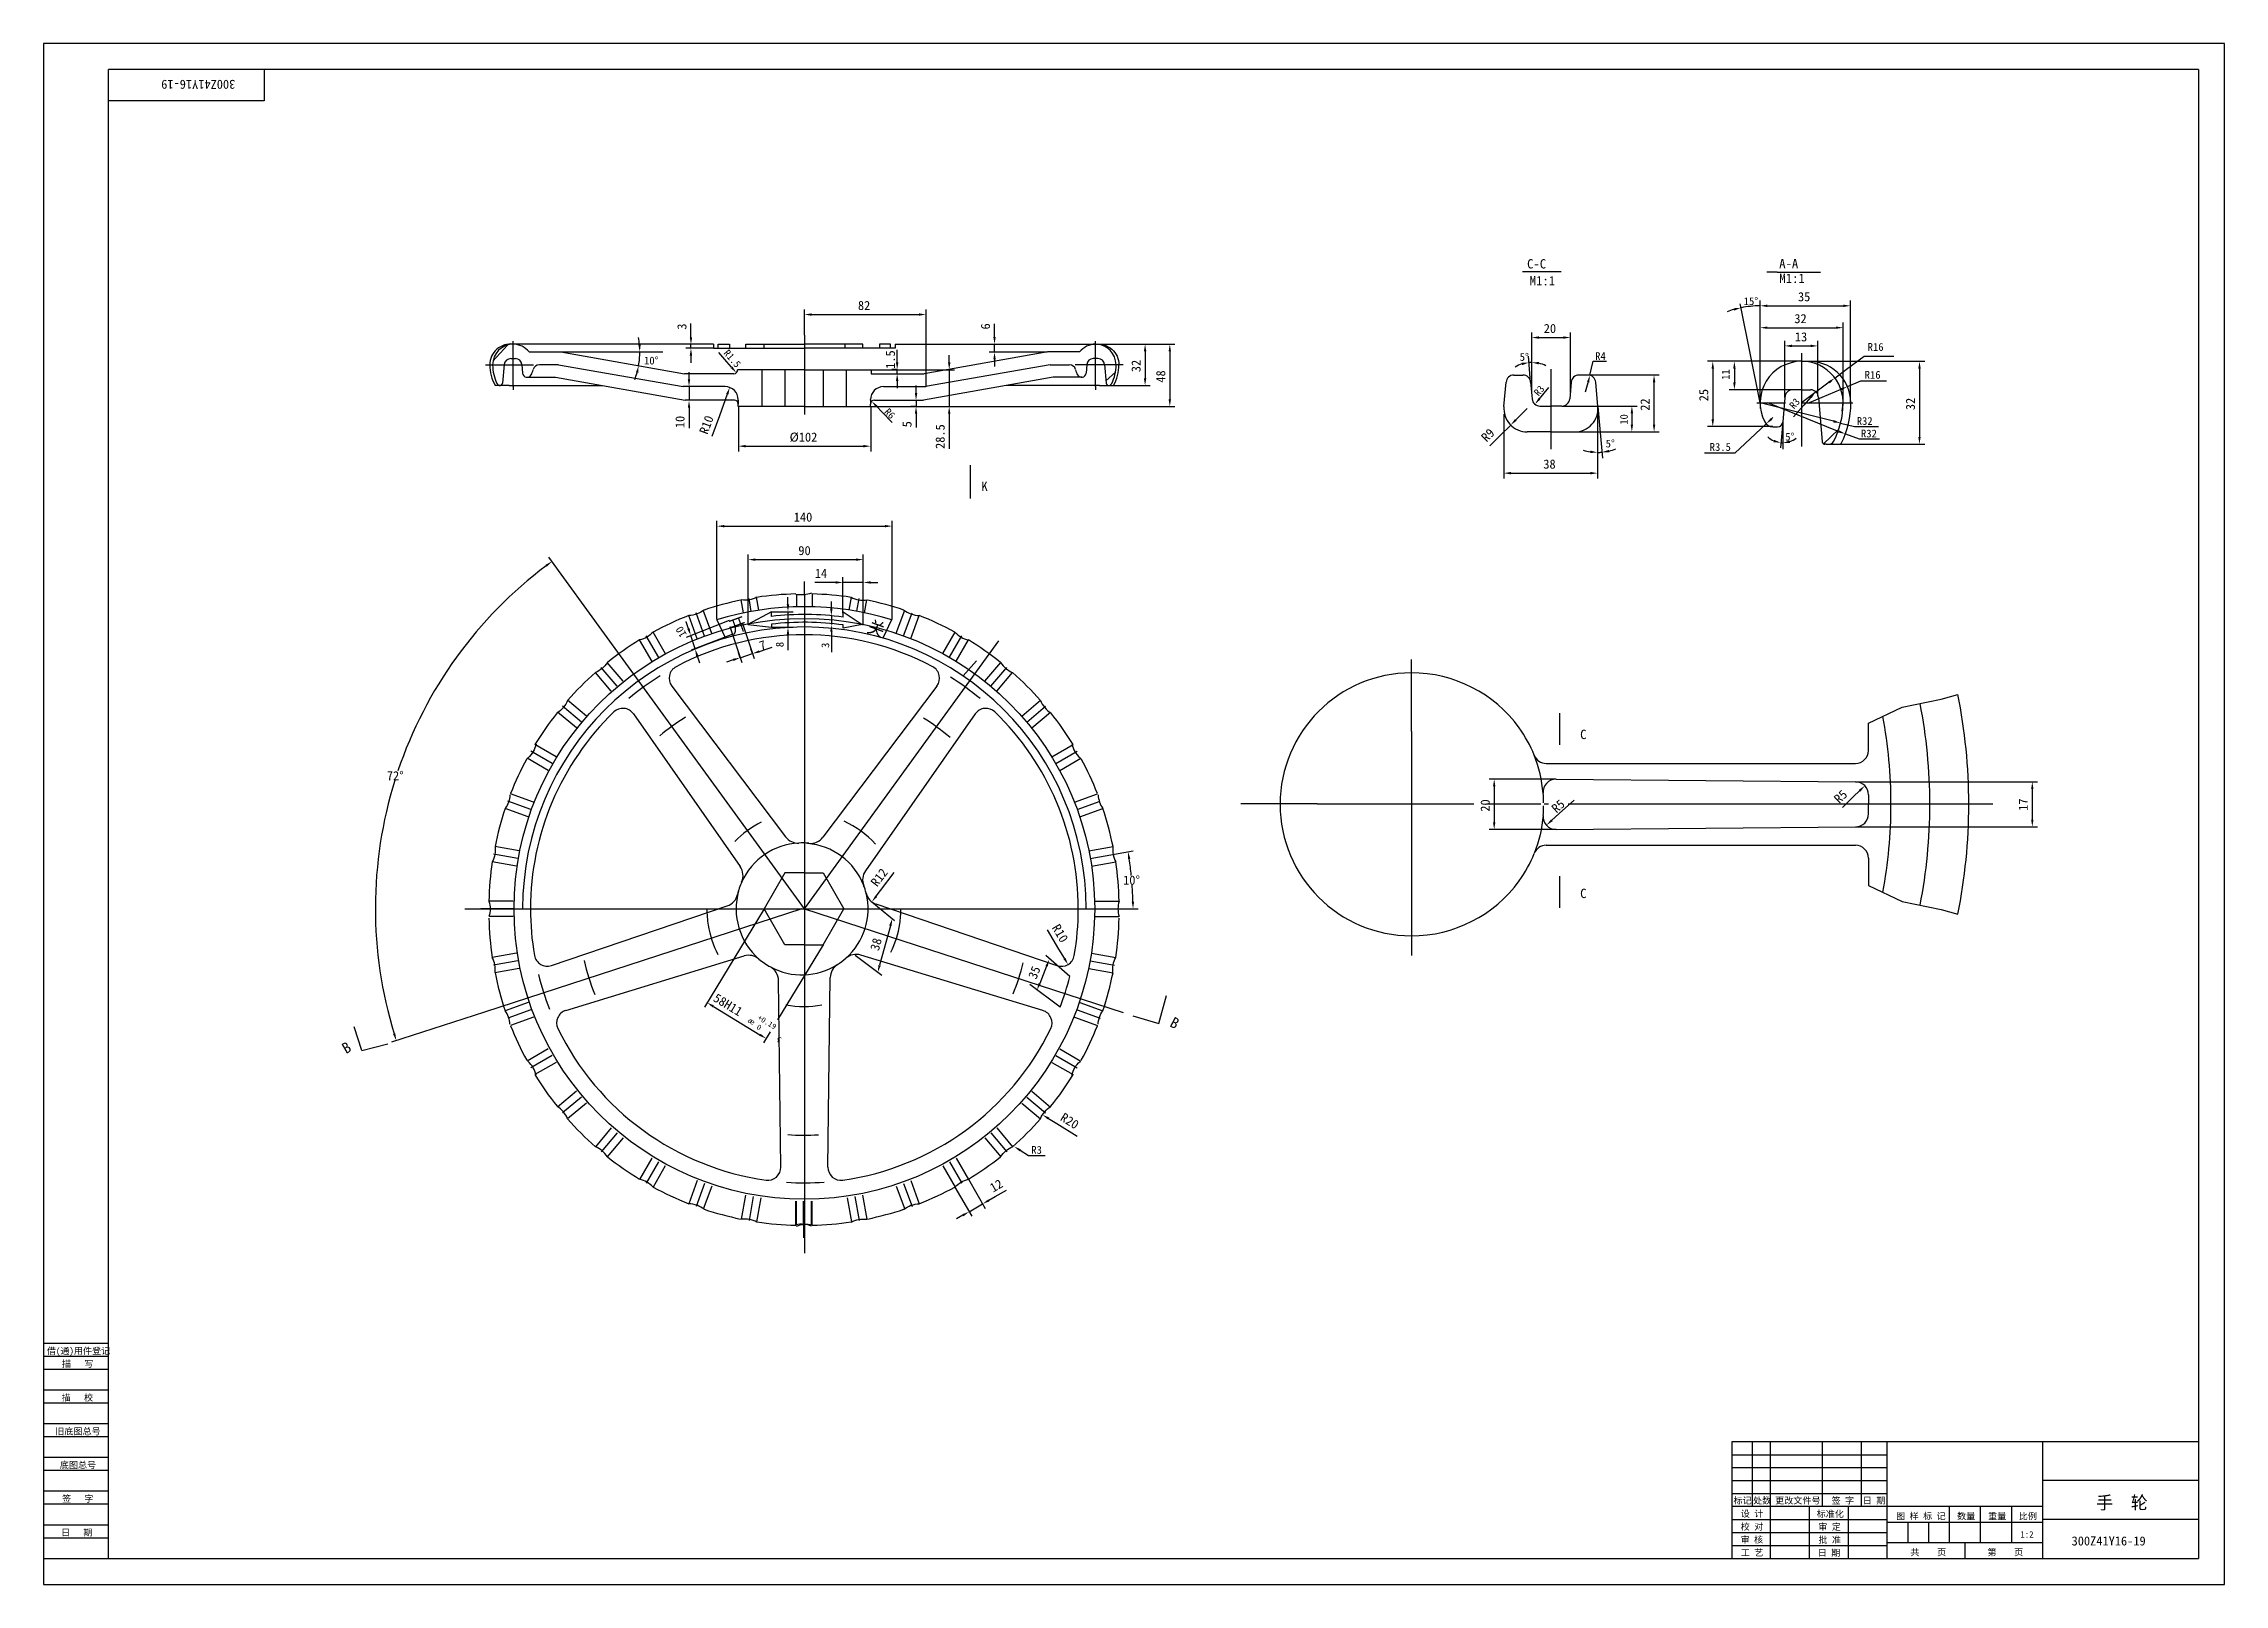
# Model space of a CAD drawing. Header units: metres. Extents: x 0 to 841, y 0 to 594.
import ezdxf

# ---------------------------------------------------------------- set-up
doc = ezdxf.new("R2010")
doc.units = ezdxf.units.M
for name, color, linetype in [('B', 3, 'Continuous'), ('C', 6, 'Continuous'), ('D', 1, 'Continuous'), ('FL', 5, 'Continuous'), ('HA', 5, 'Continuous'), ('T', 7, 'Continuous'), ('TL', 4, 'Continuous')]:
    doc.layers.add(name, color=color, linetype=linetype)

# ---------------------------------------------------------------- blocks, each defined once
blk = doc.blocks.new('TUKUN1')
at = {"layer": 'FL'}
for p, q in [((841, 594), (0, 594)), ((0, 594), (0, 0)), ((841, 0), (841, 594)), ((0, 83), (25, 83)), ((0, 75), (25, 75)), ((0, 70), (25, 70)), ((0, 62), (25, 62)), ((0, 57), (25, 57)), ((659, 30), (659, 55)), ((666, 10), (666, 55)), ((686, 30), (686, 55)), ((701, 30), (701, 55)), ((0, 49), (25, 49)), ((0, 44), (25, 44)), ((651, 50), (711, 50)), ((651, 45), (711, 45)), ((0, 36), (25, 36)), ((651, 40), (711, 40)), ((651, 35), (711, 35)), ((0, 31), (25, 31)), ((696, 10), (696, 30)), ((0, 23), (25, 23)), ((0, 18), (25, 18)), ((651, 25), (711, 25)), ((651, 20), (711, 20)), ((651, 15), (711, 15)), ((0, 0), (841, 0))]:
    blk.add_line(p, q, dxfattribs=at)
at = {"layer": 'TL'}
for p, q in [((831, 584), (25, 584)), ((25, 10), (25, 584)), ((85, 584), (85, 572)), ((831, 584), (831, 10)), ((85, 572), (25, 572)), ((0, 93), (25, 93)), ((0, 88), (25, 88)), ((831, 55), (651, 55)), ((651, 55), (651, 10)), ((711, 10), (711, 55)), ((771, 10), (771, 55)), ((831, 40), (771, 40)), ((771, 30), (651, 30)), ((681, 10), (681, 30)), ((735, 16), (735, 30)), ((747, 16), (747, 30)), ((759, 16), (759, 30)), ((711, 24), (771, 24)), ((719, 16), (719, 24)), ((727, 16), (727, 24)), ((831, 25), (771, 25)), ((0, 10), (831, 10)), ((771, 16), (711, 16)), ((741, 10), (741, 16))]:
    blk.add_line(p, q, dxfattribs=at)
at = {"layer": 'T'}
for s, p in [('借(通)用件登记', (1.26, 88.76)), ('描   写', (7.09, 83.76)), ('描   校', (6.98, 70.76)), ('旧底图总号', (4.52, 57.76)), ('底图总号', (6.25, 44.76)), ('签   字', (7.1, 31.76)), ('标记', (651.71, 31.07)), ('处数', (659.22, 31.07)), ('更改文件号', (667.75, 31.07)), ('签 字', (689.53, 31.07)), ('日 期', (701.57, 31.07)), ('设 计', (654.5, 25.99)), ('标准化', (683.77, 25.93)), ('图 样 标 记', (714.4, 25.04)), ('数量', (737.92, 25.04)), ('重量', (749.88, 25.04)), ('比例', (761.7, 25.04)), ('日   期', (6.72, 18.76)), ('校 对', (654.48, 20.99)), ('审 核', (654.41, 15.99)), ('批 准', (684.46, 15.93)), ('审 定', (684.39, 20.93)), ('工 艺', (654.52, 10.99)), ('日 期', (684.18, 10.93)), ('共    页', (719.91, 11.13)), ('第    页', (749.62, 11.13))]:
    blk.add_text(s, height=2.5, dxfattribs=at).set_placement(p)

msp = doc.modelspace()

# ---------------------------------------------------------------- linework, layer by layer
at = {"layer": 'B'}
for centre, radius, start, end in [((405.59, 470.14), 8, 0, 89.41), ((410.57, 463.68), 1.5, 288.22, 333.47), ((397.6, 470.15), 16, 333.47, 359.9)]:
    msp.add_arc(centre, radius, start, end, dxfattribs=at)
at = {"layer": 'C'}
for p, q in [((293.38, 481.59), (293.38, 451.06)), ((181.09, 461.82), (181.09, 479.3)), ((405.67, 461.82), (405.67, 479.3)), ((677.96, 474.61), (677.96, 442.73)), ((170.43, 470.14), (188.89, 470.14)), ((416.33, 470.14), (397.87, 470.14)), ((581.25, 468.46), (581.25, 465.7)), ((581.25, 465.7), (581.25, 437.7)), ((181.09, 461.82), (181.09, 460.49)), ((405.67, 461.82), (405.67, 460.49)), ((660.75, 455.53), (671.81, 455.53)), ((677.94, 455.53), (694.97, 455.53)), ((694.97, 455.53), (697.66, 455.53)), ((677.96, 442.73), (677.96, 438.74)), ((272.9, 375.09), (272.03, 380.03)), ((293.38, 381.74), (293.38, 386.68)), ((293.38, 381.74), (293.38, 372.5)), ((313.59, 375.14), (314.45, 380.03)), ((254.86, 365.57), (251.59, 374.56)), ((293.38, 372.41), (293.38, 127.67)), ((331.65, 365.66), (334.89, 374.56)), ((293.38, 260.44), (216.35, 366.47)), ((237.22, 357.3), (232.42, 365.63)), ((293.38, 260.44), (368.42, 363.73)), ((349.33, 357.42), (354.06, 365.63)), ((221.17, 346.24), (215.08, 353.5)), ((365.31, 346.24), (371.4, 353.5)), ((527.46, 328.84), (527.46, 356.62)), ((207.37, 332.45), (200.12, 338.54)), ((379.11, 332.45), (386.37, 338.54)), ((527.46, 328.84), (527.46, 271.45)), ((196.14, 316.42), (187.94, 321.16)), ((390.34, 316.42), (398.54, 321.16)), ((187.89, 298.74), (178.99, 301.98)), ((398.59, 298.74), (407.49, 301.98)), ((491.1, 300.87), (461.64, 300.87)), ((491.1, 300.87), (551.59, 300.87)), ((556.43, 300.87), (561.23, 300.87)), ((561.23, 300.87), (577.41, 300.87)), ((578.63, 300.87), (580.34, 300.87)), ((587.88, 300.87), (751.66, 300.87)), ((182.84, 279.89), (173.52, 281.53)), ((403.64, 279.89), (412.97, 281.53)), ((527.46, 271.45), (527.46, 242.44)), ((162.5, 260.44), (405.26, 260.44)), ((171.86, 260.44), (168.66, 260.44)), ((292.44, 260.44), (169.97, 220.65)), ((181.14, 260.44), (171.86, 260.44)), ((293.38, 260.44), (416.32, 220.5)), ((405.34, 260.44), (414.62, 260.44)), ((414.62, 260.44), (417.82, 260.44)), ((182.84, 240.39), (173.52, 238.74)), ((403.64, 240.39), (412.97, 238.74)), ((187.89, 221.53), (178.99, 218.3)), ((398.59, 221.53), (407.49, 218.3)), ((196.14, 203.85), (187.94, 199.11)), ((390.34, 203.85), (398.54, 199.11)), ((207.37, 187.82), (200.12, 181.73)), ((379.11, 187.82), (386.37, 181.73)), ((221.17, 174.03), (215.08, 166.77)), ((365.31, 174.03), (371.4, 166.77)), ((237.15, 162.85), (232.42, 154.65)), ((349.33, 162.85), (354.06, 154.65)), ((254.83, 154.61), (251.59, 145.71)), ((331.65, 154.61), (334.89, 145.71)), ((273.67, 149.56), (272.03, 140.24)), ((293.1, 138.53), (293.1, 147.77)), ((293.38, 138.53), (293.38, 147.77)), ((312.81, 149.56), (314.45, 140.24)), ((293.1, 138.53), (293.1, 133.59)), ((293.38, 138.53), (293.38, 133.59))]:
    msp.add_line(p, q, dxfattribs=at)
for points in [[(569.08, 330.24, 0.24), (527.46, 351.42, 0.24)], [(527.46, 250.03, 0.24), (569.08, 271.21, 0.24)]]:
    msp.add_lwpolyline(points, format="xyb", dxfattribs=at)
msp.add_circle((293.38, 260.44), 111.96, dxfattribs=at)
msp.add_arc((527.55, 300.73), 50.69, 90.09, 269.91, dxfattribs=at)
at = {"layer": 'D'}
for p, q in [((570.31, 506.18), (585.28, 506.18)), ((668.47, 505.87), (664.55, 505.87)), ((668.47, 505.87), (685.23, 505.87)), ((293.38, 481.59), (293.38, 491.55)), ((296.18, 489.55), (337.54, 489.55)), ((340.34, 461.73), (340.34, 491.55)), ((654.42, 493.11), (654.28, 493.72)), ((661.96, 455.53), (654.42, 493.11)), ((661.96, 455.53), (661.96, 494.92)), ((664.76, 492.92), (694.06, 492.92)), ((696.86, 455.56), (696.86, 494.92)), ((249.64, 483.62), (249.64, 486.05)), ((249.64, 480.82), (249.64, 483.62)), ((366.71, 483.7), (366.71, 485.95)), ((366.71, 480.9), (366.71, 483.7)), ((573.86, 458.96), (573.86, 482.69)), ((576.66, 480.69), (586.04, 480.69)), ((588.84, 459.62), (588.84, 482.69)), ((661.98, 483.64), (661.98, 486.49)), ((664.78, 484.49), (691.18, 484.49)), ((671.43, 457.52), (671.43, 479.46)), ((684.26, 458.08), (684.26, 479.46)), ((693.98, 455.56), (693.98, 486.49)), ((199.59, 475.13), (238.79, 475.13)), ((258.4, 476.54), (247.64, 476.54)), ((249.64, 476.54), (249.64, 478.02)), ((249.64, 473.74), (249.64, 470.94)), ((263.47, 471.34), (260.34, 474.95)), ((265.3, 469.23), (263.47, 471.34)), ((329.16, 473.91), (329.16, 475.97)), ((329.16, 471.11), (329.16, 473.91)), ((349.24, 471.07), (349.24, 473.87)), ((386.95, 475.09), (364.71, 475.09)), ((366.71, 475.09), (366.71, 478.1)), ((366.71, 472.29), (366.71, 469.49)), ((405.67, 478.15), (426.78, 478.15)), ((424.78, 475.35), (424.78, 464.98)), ((426.78, 478.15), (436.3, 478.15)), ((434.3, 475.35), (434.3, 456.89)), ((573.47, 463.49), (572.59, 473.46)), ((596.29, 466.15), (597.6, 471.59)), ((597.6, 471.59), (602.7, 471.59)), ((650.04, 471.53), (641.7, 471.53)), ((677.96, 471.53), (650.04, 471.53)), ((674.23, 477.46), (681.46, 477.46)), ((677.96, 471.53), (725.42, 471.53)), ((695.28, 468.44), (702.03, 473.47)), ((702.03, 473.47), (713.5, 473.47)), ((248.9, 464.56), (248.9, 467.36)), ((318.97, 468.27), (351.24, 468.27)), ((329.16, 468.31), (327.16, 468.31)), ((329.16, 466.76), (329.16, 468.31)), ((329.16, 463.96), (329.16, 461.16)), ((349.24, 468.27), (349.24, 454.09)), ((594.2, 466.28), (623.06, 466.28)), ((595.58, 463.23), (594.47, 459.62)), ((595.63, 463.43), (595.58, 463.23)), ((621.06, 447.12), (621.06, 463.48)), ((643.7, 468.73), (643.7, 449.15)), ((652.04, 468.73), (652.04, 463.36)), ((688.54, 463.42), (677.96, 455.53)), ((690.79, 465.09), (695.28, 468.44)), ((695.61, 461.78), (700.76, 463.98)), ((700.76, 463.98), (710.74, 463.98)), ((723.42, 468.73), (723.42, 442.34)), ((248.9, 461.76), (248.9, 456.45)), ((263.64, 458.81), (260.61, 450.56)), ((336.45, 459.34), (336.45, 462.14)), ((336.45, 456.54), (336.45, 454.09)), ((412.56, 462.18), (426.78, 462.18)), ((576.89, 457.12), (578.68, 459.28)), ((578.68, 459.28), (580.49, 461.45)), ((585.54, 454.28), (614.5, 454.28)), ((674.51, 460.56), (650.04, 460.56)), ((690.27, 448.41), (661.96, 455.53)), ((691.77, 444.54), (664.94, 455.53)), ((678.78, 454.57), (674.88, 450.12)), ((681.54, 457.71), (678.78, 454.57)), ((693.03, 460.68), (680.9, 455.49)), ((248.9, 453.65), (248.9, 450.85)), ((248.9, 450.85), (248.9, 445.76)), ((260.61, 450.56), (257.66, 442.5)), ((267.92, 454.09), (267.92, 436.81)), ((318.97, 454.09), (351.24, 454.09)), ((318.97, 454.09), (318.97, 436.81)), ((321.28, 454.11), (323.21, 452.08)), ((323.21, 452.08), (327.18, 447.91)), ((336.45, 454.09), (334.45, 454.09)), ((336.45, 451.29), (336.45, 448.49)), ((336.45, 448.49), (336.45, 446.07)), ((349.24, 451.29), (349.24, 448.49)), ((349.24, 448.49), (349.24, 437.74)), ((351.24, 454.09), (436.3, 454.09)), ((565.76, 446.96), (561.79, 443.01)), ((563.08, 451.12), (563.08, 426.4)), ((567.74, 448.94), (572.13, 453.32)), ((599.28, 451.88), (599.28, 426.4)), ((599.39, 454.1), (600.27, 444.14)), ((612.5, 451.48), (612.5, 447.12)), ((666.81, 446.35), (641.7, 446.35)), ((664.29, 447.41), (660.2, 443.59)), ((666.33, 449.33), (666.85, 449.8)), ((670.68, 448.13), (669.81, 438.17)), ((670.68, 448.13), (670.68, 437.61)), ((692.99, 447.72), (698.42, 446.35)), ((698.42, 446.35), (707.57, 446.35)), ((270.72, 438.81), (316.17, 438.81)), ((561.79, 443.01), (557.71, 438.95)), ((591.41, 444.32), (614.5, 444.32)), ((600.27, 444.14), (601.14, 434.18)), ((614.5, 444.32), (623.06, 444.32)), ((660.2, 443.59), (652.22, 436.13)), ((692.47, 439.54), (725.42, 439.54)), ((694.84, 443.56), (700.11, 441.64)), ((700.11, 441.64), (708.01, 441.64)), ((652.22, 436.13), (640.5, 436.13)), ((565.88, 428.4), (596.48, 428.4)), ((259.67, 372.01), (259.67, 409.97)), ((262.47, 407.97), (324.46, 407.97)), ((327.26, 372.01), (327.26, 409.97)), ((216.35, 366.47), (194.89, 396.01)), ((271.68, 370.36), (271.68, 397.07)), ((316.1, 369.8), (316.1, 397.07)), ((274.48, 395.07), (313.3, 395.07)), ((308.26, 374.47), (308.26, 388.27)), ((316.1, 386.27), (316.1, 388.27)), ((287.06, 377.78), (287.06, 380.58)), ((302.66, 386.27), (297.4, 386.27)), ((305.46, 386.27), (302.66, 386.27)), ((303.79, 376.17), (303.79, 378.97)), ((316.1, 386.27), (308.26, 386.27)), ((318.9, 386.27), (321.7, 386.27)), ((264.44, 371.63), (247.77, 365.05)), ((247.84, 371.12), (247.82, 371.21)), ((248.7, 368.45), (247.84, 371.12)), ((269.41, 370.86), (274.02, 356.94)), ((280.71, 374.98), (289.06, 374.98)), ((287.06, 374.98), (287.06, 368.99)), ((303.79, 373.37), (303.79, 370.09)), ((251.22, 360.64), (249.56, 365.79)), ((265.82, 366.39), (249.7, 360.21)), ((264.64, 369.31), (269.25, 355.38)), ((280.71, 368.99), (289.06, 368.99)), ((287.06, 366.19), (287.06, 363.39)), ((287.06, 363.39), (287.06, 360.19)), ((303.79, 367.29), (303.79, 364.49)), ((303.79, 364.49), (303.79, 359.37)), ((303.79, 364.49), (303.79, 364.4)), ((252.07, 357.97), (252.93, 355.31)), ((265.95, 356.4), (263.29, 355.53)), ((268.61, 357.27), (267.99, 359.17)), ((268.61, 357.27), (273.39, 358.83)), ((273.39, 358.83), (272.77, 360.73)), ((276.05, 359.7), (278.71, 360.56)), ((278.71, 360.56), (281.02, 361.32)), ((583.32, 310.41), (557.41, 310.41)), ((559.41, 307.61), (559.41, 293.84)), ((697.97, 303.69), (693.71, 299.57)), ((700.31, 305.94), (697.97, 303.69)), ((698.77, 309.42), (768.93, 309.42)), ((766.93, 306.62), (766.93, 294.84)), ((581.64, 294.57), (585.81, 298.32)), ((585.81, 298.32), (590.22, 302.28)), ((583.32, 291.04), (557.41, 291.04)), ((698.77, 292.04), (768.93, 292.04)), ((412.97, 281.53), (420.17, 282.8)), ((322.78, 267.55), (327.97, 274.4)), ((319.4, 263.09), (328.17, 255.97)), ((321.09, 265.32), (322.78, 267.55)), ((277.87, 260.44), (254.84, 222.56)), ((326.55, 253.92), (322.41, 238.67)), ((391.56, 244.92), (387.2, 252.32)), ((417.82, 260.44), (422.12, 260.44)), ((300.63, 246.61), (283.01, 217.63)), ((393.66, 241.36), (391.56, 244.92)), ((312.98, 242.55), (323.25, 234.86)), ((386.79, 238.32), (384.13, 231.7)), ((395.74, 234.33), (386.46, 242.45)), ((391.98, 222.52), (380.33, 231.3)), ((169.97, 220.65), (134.13, 209)), ((258.28, 222.82), (276.25, 211.9)), ((280.24, 213.08), (277.6, 208.73)), ((387.59, 179.58), (390.76, 177.62)), ((390.76, 177.62), (398.64, 172.75)), ((376.6, 167.36), (379.77, 165.4)), ((379.77, 165.4), (386.18, 165.4)), ((351.45, 153.18), (357.93, 141.95)), ((356.64, 156.18), (363.12, 144.95)), ((366.97, 149.48), (371.38, 152.02)), ((356.93, 143.68), (362.12, 146.68)), ((364.55, 148.08), (366.97, 149.48)), ((354.5, 142.28), (352.08, 140.88))]:
    msp.add_line(p, q, dxfattribs=at)
for centre, radius, start, end in [((661.96, 455.53), 37.37, 105.64, 109.93), ((661.96, 455.53), 37.37, 90, 101.35), ((199.59, 475.13), 30.33, 5.29, 10.58), ((199.59, 475.13), 30.33, 350, 0), ((573.86, 458.96), 12.14, 90, 95), ((199.59, 475.13), 30.33, 339.42, 344.71), ((573.86, 458.96), 12.14, 108.24, 121.48), ((573.86, 458.96), 12.14, 63.52, 76.76), ((599.28, 455.43), 19.02, 283.44, 291.89), ((670.68, 448.13), 8.07, 225.05, 245.02), ((670.68, 448.13), 8.07, 265, 270), ((670.68, 448.13), 8.07, 289.98, 309.95), ((599.28, 455.43), 19.02, 253.11, 261.56), ((599.28, 455.43), 19.02, 270, 275), ((293.2, 260.69), 165.26, 126.97, 161.33), ((293.2, 260.69), 165.26, 162.67, 197.03), ((293.38, 260.44), 126.74, 5.84, 8.73), ((293.38, 260.44), 126.74, 1.27, 4.17)]:
    msp.add_arc(centre, radius, start, end, dxfattribs=at)
for points in [[(296.18, 490.02), (296.18, 489.09), (293.38, 489.55)], [(337.54, 490.02), (337.54, 489.09), (340.34, 489.55)], [(651.77, 491.98), (651.99, 491.07), (654.6, 492.18)], [(664.76, 493.39), (664.76, 492.46), (661.96, 492.92)], [(694.06, 493.39), (694.06, 492.46), (696.86, 492.92)], [(249.18, 480.82), (250.11, 480.82), (249.64, 478.02)], [(366.25, 480.9), (367.18, 480.9), (366.71, 478.1)], [(576.66, 481.15), (576.66, 480.22), (573.86, 480.69)], [(586.04, 481.15), (586.04, 480.22), (588.84, 480.69)], [(664.78, 484.96), (664.78, 484.03), (661.98, 484.49)], [(691.18, 484.96), (691.18, 484.03), (693.98, 484.49)], [(230.26, 477.95), (229.33, 477.91), (229.92, 475.13)], [(249.18, 473.74), (250.11, 473.74), (249.64, 476.54)], [(328.7, 471.11), (329.63, 471.11), (329.16, 468.31)], [(348.77, 471.07), (349.7, 471.07), (349.24, 468.27)], [(366.25, 472.29), (367.18, 472.29), (366.71, 475.09)], [(424.31, 475.35), (425.25, 475.35), (424.78, 478.15)], [(433.84, 475.35), (434.77, 475.35), (434.3, 478.15)], [(569.97, 470.95), (570.16, 470.03), (572.8, 471.06)], [(576.59, 470.32), (576.7, 471.24), (573.86, 471.1)], [(643.24, 468.73), (644.17, 468.73), (643.7, 471.53)], [(651.58, 468.73), (652.51, 468.73), (652.04, 471.53)], [(674.23, 477.93), (674.23, 476.99), (671.43, 477.46)], [(681.46, 477.93), (681.46, 476.99), (684.26, 477.46)], [(722.95, 468.73), (723.88, 468.73), (723.42, 471.53)], [(228.39, 467.23), (229.3, 467.03), (229.46, 469.86)], [(248.43, 464.56), (249.36, 464.56), (248.9, 461.76)], [(264.95, 468.92), (265.65, 469.53), (267.13, 467.11)], [(328.7, 463.96), (329.63, 463.96), (329.16, 466.76)], [(424.31, 464.98), (425.25, 464.98), (424.78, 462.18)], [(596.08, 463.32), (595.18, 463.54), (596.29, 466.15)], [(620.6, 463.48), (621.53, 463.48), (621.06, 466.28)], [(651.58, 463.36), (652.51, 463.36), (652.04, 460.56)], [(688.82, 463.04), (688.26, 463.79), (690.79, 465.09)], [(248.43, 453.65), (249.36, 453.65), (248.9, 456.45)], [(264.07, 458.65), (263.2, 458.97), (264.6, 461.44)], [(320.94, 453.78), (321.61, 454.43), (319.34, 456.13)], [(335.98, 459.34), (336.92, 459.34), (336.45, 456.54)], [(433.84, 456.89), (434.77, 456.89), (434.3, 454.09)], [(577.25, 456.83), (576.53, 457.42), (575.1, 454.97)], [(612.04, 451.48), (612.97, 451.48), (612.5, 454.28)], [(681.89, 457.41), (681.19, 458.02), (683.38, 459.82)], [(693.22, 460.25), (692.85, 461.11), (695.61, 461.78)], [(335.98, 451.29), (336.92, 451.29), (336.45, 454.09)], [(348.77, 451.29), (349.7, 451.29), (349.24, 454.09)], [(568.07, 448.61), (567.41, 449.27), (565.76, 446.96)], [(612.04, 447.12), (612.97, 447.12), (612.5, 444.32)], [(620.6, 447.12), (621.53, 447.12), (621.06, 444.32)], [(643.24, 449.15), (644.17, 449.15), (643.7, 446.35)], [(666.65, 448.99), (666.02, 449.67), (664.29, 447.41)], [(690.16, 447.95), (690.39, 448.86), (692.99, 447.72)], [(270.72, 439.28), (270.72, 438.34), (267.92, 438.81)], [(316.17, 439.28), (316.17, 438.34), (318.97, 438.81)], [(603.77, 436.47), (603.63, 437.39), (600.94, 436.48)], [(667.39, 441.26), (667.15, 440.36), (669.98, 440.09)], [(673.52, 440.08), (673.36, 441), (670.68, 440.06)], [(692.05, 444.08), (692.37, 444.96), (694.84, 443.56)], [(722.95, 442.34), (723.88, 442.34), (723.42, 439.54)], [(596.52, 437.08), (596.45, 436.15), (599.28, 436.41)], [(565.88, 428.87), (565.88, 427.94), (563.08, 428.4)], [(596.48, 428.87), (596.48, 427.94), (599.28, 428.4)], [(262.47, 408.44), (262.47, 407.51), (259.67, 407.97)], [(324.46, 408.44), (324.46, 407.51), (327.26, 407.97)], [(274.48, 395.53), (274.48, 394.6), (271.68, 395.07)], [(313.3, 395.53), (313.3, 394.6), (316.1, 395.07)], [(193.53, 393.1), (194.09, 392.35), (196.06, 394.39)], [(305.46, 386.74), (305.46, 385.81), (308.26, 386.27)], [(318.9, 386.74), (318.9, 385.81), (316.1, 386.27)], [(286.59, 377.78), (287.52, 377.78), (287.06, 374.98)], [(303.32, 376.17), (304.25, 376.17), (303.79, 373.37)], [(303.32, 367.29), (304.25, 367.29), (303.79, 370.09)], [(249.15, 368.6), (248.26, 368.31), (249.56, 365.79)], [(286.59, 366.19), (287.52, 366.19), (287.06, 368.99)], [(252.52, 358.12), (251.63, 357.83), (251.22, 360.64)], [(265.81, 356.84), (266.09, 355.96), (268.61, 357.27)], [(275.91, 360.14), (276.19, 359.25), (273.39, 358.83)], [(558.94, 307.61), (559.88, 307.61), (559.41, 310.41)], [(700.64, 305.61), (699.99, 306.28), (702.33, 307.89)], [(766.46, 306.62), (767.4, 306.62), (766.93, 309.42)], [(581.95, 294.22), (581.33, 294.91), (579.56, 292.69)], [(766.46, 294.84), (767.4, 294.84), (766.93, 292.04)], [(558.94, 293.84), (559.88, 293.84), (559.41, 291.04)], [(418.19, 279.61), (419.11, 279.77), (418.2, 282.45)], [(321.46, 265.04), (320.72, 265.6), (319.4, 263.09)], [(420.56, 263.25), (419.62, 263.24), (420.12, 260.44)], [(326.1, 254.04), (327, 253.79), (327.28, 256.62)], [(321.96, 238.79), (322.86, 238.55), (321.68, 235.97)], [(386.36, 238.5), (387.22, 238.15), (387.84, 240.92)], [(393.25, 241.12), (394.06, 241.6), (395.08, 238.95)], [(383.7, 231.87), (384.56, 231.52), (383.09, 229.1)], [(258.52, 223.22), (258.03, 222.42), (255.88, 224.27)], [(135.63, 212.43), (134.74, 212.15), (136.03, 209.62)], [(276.49, 212.29), (276, 211.5), (278.64, 210.44)], [(387.34, 179.18), (387.83, 179.98), (385.21, 181.05)], [(376.35, 166.96), (376.84, 167.76), (374.22, 168.83)], [(354.27, 142.68), (354.73, 141.88), (356.93, 143.68)], [(364.32, 148.48), (364.78, 147.67), (362.12, 146.68)]]:
    msp.add_solid(points, dxfattribs=at)
at = {"layer": 'HA'}
for p, q in [((178.85, 477.73), (173.3, 471.56)), ((413.34, 467.29), (409.65, 464.04)), ((692.24, 445.19), (686.43, 439.65)), ((703.73, 331.98), (716.71, 338.14)), ((716.71, 338.14), (731.84, 341.22)), ((731.84, 341.22), (738.24, 343.09)), ((703.73, 269.47), (716.71, 263.31)), ((716.71, 263.31), (731.84, 260.23)), ((731.84, 260.23), (738.24, 258.36))]:
    msp.add_line(p, q, dxfattribs=at)
at = {"layer": 'TL'}
for p, q in [((180.15, 472.57), (181.94, 472.57)), ((258.35, 478.15), (180.96, 478.15)), ((187.25, 475.13), (199.59, 475.13)), ((199.49, 475.15), (247.14, 466.75)), ((258.35, 478.15), (258.35, 476.65)), ((258.35, 476.65), (293.49, 476.65)), ((260.09, 478.17), (264.46, 478.17)), ((260.09, 476.74), (260.09, 478.17)), ((264.46, 478.17), (264.46, 476.74)), ((270.83, 478.17), (293.49, 478.17)), ((270.83, 476.74), (270.83, 478.17)), ((277.81, 478.17), (277.81, 476.74)), ((315.92, 478.17), (293.27, 478.17)), ((328.4, 476.65), (293.27, 476.65)), ((308.95, 478.17), (308.95, 476.74)), ((315.92, 476.74), (315.92, 478.17)), ((326.66, 478.17), (322.3, 478.17)), ((322.3, 478.17), (322.3, 476.74)), ((326.66, 476.74), (326.66, 478.17)), ((328.4, 478.15), (405.8, 478.15)), ((328.4, 478.15), (328.4, 476.65)), ((387.27, 475.15), (339.61, 466.75)), ((399.51, 475.13), (387.17, 475.13)), ((406.61, 472.57), (404.81, 472.57)), ((177.66, 470.28), (177.03, 463.12)), ((184.43, 470.28), (184.72, 466.95)), ((186.43, 465.36), (197.42, 465.36)), ((198.62, 470.23), (191.22, 470.23)), ((197.42, 465.36), (247.4, 456.55)), ((198.62, 470.23), (246.7, 461.75)), ((266.21, 466.75), (247.14, 466.75)), ((277.06, 468.25), (267.65, 468.25)), ((293.15, 468.25), (277.06, 468.25)), ((277.09, 453.95), (277.09, 468.14)), ((285.95, 453.95), (285.95, 468.14)), ((293.61, 468.25), (309.53, 468.25)), ((300.81, 453.95), (300.81, 468.14)), ((309.53, 468.25), (319.11, 468.25)), ((309.67, 453.95), (309.67, 468.14)), ((319.11, 468.25), (319.11, 466.75)), ((319.11, 466.75), (339.61, 466.75)), ((389.34, 465.36), (339.36, 456.55)), ((388.14, 470.23), (340.05, 461.75)), ((388.14, 470.23), (395.54, 470.23)), ((400.33, 465.36), (389.34, 465.36)), ((402.32, 470.28), (402.03, 466.95)), ((409.1, 470.28), (409.73, 463.12)), ((563.17, 454.1), (563.99, 463.49)), ((566.98, 466.23), (570.48, 466.23)), ((573.47, 463.49), (574.03, 457.02)), ((589.09, 463.49), (588.53, 457.02)), ((595.58, 466.23), (592.08, 466.23)), ((599.39, 454.1), (598.57, 463.49)), ((176.19, 462.18), (174.2, 462.18)), ((179.53, 462.18), (176.19, 462.18)), ((179.53, 462.18), (215.46, 462.18)), ((262.88, 461.75), (246.52, 461.75)), ((266.38, 456.55), (247.4, 456.55)), ((267.88, 456.55), (267.88, 456.75)), ((267.88, 456.55), (267.88, 455.05)), ((267.88, 454.05), (267.88, 455.05)), ((318.88, 456.55), (318.88, 456.75)), ((318.88, 456.55), (318.88, 455.05)), ((318.88, 454.05), (318.88, 455.05)), ((320.38, 456.55), (339.36, 456.55)), ((323.88, 461.75), (340.23, 461.75)), ((407.23, 462.18), (371.29, 462.18)), ((407.23, 462.18), (410.57, 462.18)), ((410.57, 462.18), (412.56, 462.18)), ((577.02, 454.28), (581.31, 454.28)), ((585.54, 454.28), (581.25, 454.28)), ((671.51, 457.56), (670.68, 448.13)), ((677.93, 460.56), (674.51, 460.56)), ((677.98, 460.56), (681.41, 460.56)), ((684.41, 457.56), (685.9, 440.45)), ((277.06, 454.05), (267.88, 454.05)), ((293.38, 454.05), (277.06, 454.05)), ((293.38, 454.05), (309.53, 454.05)), ((309.53, 454.05), (318.88, 454.05)), ((666.85, 446.3), (668.01, 446.3)), ((668.01, 446.3), (668.69, 446.3)), ((581.31, 444.32), (572.13, 444.32)), ((581.25, 444.32), (590.43, 444.32)), ((687.41, 439.54), (686.9, 439.54)), ((687.41, 439.54), (688.49, 439.54)), ((688.49, 439.54), (692.47, 439.54)), ((357.41, 418.65), (357.41, 431.43)), ((269.95, 374.53), (269.07, 379.51)), ((275.86, 375.58), (274.98, 380.55)), ((290.38, 381.74), (290.38, 376.87)), ((296.38, 381.74), (296.38, 376.87)), ((310.63, 375.62), (311.5, 380.55)), ((316.54, 374.58), (317.41, 379.51)), ((252.06, 364.5), (248.77, 373.54)), ((257.7, 366.57), (254.41, 375.59)), ((259.58, 371.81), (263.01, 364.78)), ((280.71, 374.98), (271.54, 370.07)), ((271.54, 370.07), (280.71, 368.99)), ((280.71, 373.2), (280.71, 374.98)), ((280.71, 370.18), (280.71, 368.99)), ((308.37, 374.89), (315.72, 370.09)), ((308.37, 372.86), (308.37, 374.89)), ((315.72, 370.09), (308.37, 368.6)), ((327.01, 371.81), (323.58, 364.78)), ((328.83, 366.69), (332.07, 375.59)), ((334.47, 364.64), (337.71, 373.54)), ((234.65, 355.76), (229.82, 364.13)), ((239.84, 358.77), (235.02, 367.13)), ((308.37, 368.6), (308.37, 369.88)), ((346.73, 358.92), (351.47, 367.13)), ((351.93, 355.92), (356.66, 364.13)), ((223.47, 348.17), (217.38, 355.42)), ((359.79, 356.11), (354.59, 350.23)), ((363.01, 348.17), (369.1, 355.42)), ((218.87, 344.31), (212.78, 351.57)), ((242.23, 346.34), (286.13, 288.18)), ((344.52, 346.34), (300.52, 288.05)), ((367.61, 344.31), (373.7, 351.57)), ((209.3, 334.75), (202.04, 340.84)), ((377.18, 334.75), (384.44, 340.84)), ((205.44, 330.16), (198.19, 336.24)), ((227.49, 335.63), (268.65, 276.74)), ((359.27, 335.63), (316.93, 275.06)), ((381.04, 330.16), (388.29, 336.24)), ((584.64, 335.89), (584.64, 323.64)), ((703.73, 321.5), (703.73, 331.98)), ((197.64, 319.02), (189.44, 323.76)), ((388.84, 319.02), (397.04, 323.76)), ((194.64, 313.83), (186.44, 318.56)), ((391.84, 313.83), (400.04, 318.56)), ((579.48, 316.5), (698.73, 316.5)), ((188.92, 301.56), (180.02, 304.8)), ((397.56, 301.56), (406.46, 304.8)), ((583.32, 310.41), (698.77, 309.42)), ((703.73, 304.42), (703.73, 300.82)), ((186.87, 295.92), (177.97, 299.16)), ((399.61, 295.92), (408.51, 299.16)), ((703.73, 297.04), (703.73, 300.63)), ((583.32, 291.04), (698.77, 292.04)), ((182.32, 276.93), (172.99, 278.58)), ((183.36, 282.84), (174.04, 284.48)), ((403.12, 282.84), (412.45, 284.48)), ((404.16, 276.93), (413.49, 278.58)), ((579.48, 284.95), (698.73, 284.95)), ((703.73, 279.95), (703.73, 269.47)), ((285.86, 274.28), (277.87, 260.44)), ((293.24, 274.28), (285.86, 274.28)), ((293.24, 274.28), (300.63, 274.28)), ((300.63, 274.28), (308.61, 260.44)), ((584.64, 273.02), (584.64, 260.77)), ((181.14, 263.44), (171.86, 263.44)), ((195.81, 238.59), (263.64, 261.58)), ((390.93, 238.52), (321.1, 262.19)), ((405.34, 263.44), (414.62, 263.44)), ((181.14, 257.44), (171.86, 257.44)), ((285.86, 246.61), (277.87, 260.44)), ((300.63, 246.61), (308.61, 260.44)), ((405.34, 257.44), (414.62, 257.44)), ((293.24, 246.61), (285.86, 246.61)), ((293.24, 246.61), (300.63, 246.61)), ((182.32, 243.34), (172.99, 241.7)), ((183.36, 237.43), (174.04, 235.79)), ((201.38, 221.28), (270.19, 242.27)), ((385.35, 221.22), (315.12, 242.64)), ((403.12, 237.43), (412.45, 235.79)), ((404.16, 243.34), (413.49, 241.7)), ((284.3, 160.86), (283.41, 232.84)), ((302.45, 160.86), (303.37, 233.95)), ((186.87, 224.35), (177.97, 221.11)), ((188.92, 218.72), (180.02, 215.48)), ((397.56, 218.72), (406.46, 215.48)), ((399.61, 224.35), (408.51, 221.11)), ((420.08, 219.2), (430.02, 216.26)), ((430.02, 216.26), (433.01, 227.01)), ((122.72, 205.8), (119.79, 215)), ((122.72, 205.8), (132.71, 208.43)), ((194.64, 206.44), (186.44, 201.71)), ((391.84, 206.44), (400.04, 201.71)), ((197.64, 201.25), (189.44, 196.51)), ((388.84, 201.25), (397.04, 196.51)), ((205.44, 190.12), (198.19, 184.03)), ((209.3, 185.52), (202.04, 179.43)), ((377.18, 185.52), (384.44, 179.43)), ((381.04, 190.12), (388.29, 184.03)), ((218.87, 175.96), (212.78, 168.7)), ((223.47, 172.1), (217.38, 164.85)), ((363.01, 172.1), (369.1, 164.85)), ((367.61, 175.96), (373.7, 168.7)), ((234.55, 164.35), (229.82, 156.15)), ((239.75, 161.35), (235.02, 153.15)), ((346.73, 161.35), (351.47, 153.15)), ((351.93, 164.35), (356.66, 156.15)), ((252.01, 155.64), (248.77, 146.74)), ((257.65, 153.58), (254.41, 144.68)), ((328.83, 153.58), (332.07, 144.68)), ((334.47, 155.64), (337.71, 146.74)), ((270.72, 150.09), (269.07, 140.76)), ((276.63, 149.04), (274.98, 139.72)), ((290.1, 138.53), (290.1, 147.77)), ((290.38, 138.53), (290.38, 147.77)), ((296.1, 138.53), (296.1, 147.77)), ((296.38, 138.53), (296.38, 147.77)), ((309.85, 149.04), (311.5, 139.72)), ((315.76, 150.09), (317.41, 140.76))]:
    msp.add_line(p, q, dxfattribs=at)
for points in [[(181.09, 478.15, 0.45), (172.07, 470.14, 0.45)], [(405.67, 478.15, -0.45), (414.69, 470.14, -0.45)], [(266.21, 466.75, 0.4), (267.65, 468.25, 0.4)], [(275.07, 380.58, -0.16), (269.07, 379.51, -0.16)], [(296.14, 382.2, -0.15), (290.12, 381.65, -0.15)], [(311.41, 380.58, 0.16), (317.41, 379.51, 0.16)], [(254.81, 375.74, -0.16), (248.79, 373.5, -0.16)], [(331.67, 375.74, 0.16), (337.69, 373.5, 0.16)], [(235.03, 367.09, -0.15), (229.84, 364.09, -0.15)], [(351.45, 367.09, 0.15), (356.64, 364.09, 0.15)], [(217.41, 355.4, -0.15), (212.81, 351.54, -0.15)], [(369.08, 355.4, 0.15), (373.67, 351.54, 0.15)], [(202.07, 340.81, -0.16), (198.01, 335.96, -0.16)], [(384.41, 340.81, 0.16), (388.48, 335.96, 0.16)], [(189.95, 323.97, -0.16), (186.8, 318.67, -0.16)], [(396.53, 323.97, 0.16), (399.68, 318.67, 0.16)], [(578.29, 305.01, 0.07), (574.84, 319.65, 0.07)], [(179.82, 304.35, -0.14), (178, 299.14, -0.14)], [(406.67, 304.35, 0.14), (408.48, 299.14, 0.14)], [(578.29, 296.44, -0.07), (574.84, 281.8, -0.07)], [(174.13, 284.43, -0.15), (173.03, 278.57, -0.15)], [(291.21, 285.81, 0.28), (269.2, 270.83, 0.28)], [(316.25, 269.47, 0.29), (294.54, 285.61, 0.29)], [(412.35, 284.43, 0.15), (413.45, 278.57, 0.15)], [(171.73, 263.38, -0.15), (171.73, 257.47, -0.15)], [(268.03, 267.44, 0.29), (275.85, 241.08, 0.29)], [(309.38, 241.39, 0.28), (317.2, 266.44, 0.28)], [(414.76, 263.38, 0.15), (414.76, 257.47, 0.15)], [(174.13, 235.84, 0.15), (173.03, 241.7, 0.15)], [(280.27, 238.04, 0.27), (306.14, 238.94, 0.27)], [(412.35, 235.84, -0.15), (413.45, 241.7, -0.15)], [(179.82, 215.92, 0.14), (178, 221.13, 0.14)], [(406.67, 215.92, -0.14), (408.48, 221.13, -0.14)], [(189.95, 196.3, 0.16), (186.8, 201.6, 0.16)], [(396.53, 196.3, -0.16), (399.68, 201.6, -0.16)], [(202.07, 179.46, 0.16), (198.01, 184.31, 0.16)], [(384.41, 179.46, -0.16), (388.48, 184.31, -0.16)], [(217.41, 164.88, 0.15), (212.81, 168.73, 0.15)], [(369.08, 164.88, -0.15), (373.67, 168.73, -0.15)], [(235.03, 153.18, 0.15), (229.84, 156.18, 0.15)], [(351.45, 153.18, -0.15), (356.64, 156.18, -0.15)], [(254.81, 144.53, 0.16), (248.79, 146.77, 0.16)], [(331.67, 144.53, -0.16), (337.69, 146.77, -0.16)], [(275.07, 139.69, 0.16), (269.07, 140.76, 0.16)], [(296.14, 138.08, 0.15), (290.12, 138.62, 0.15)], [(290.34, 138.08, -0.15), (296.36, 138.62, -0.15)], [(311.41, 139.69, -0.16), (317.41, 140.76, -0.16)]]:
    msp.add_lwpolyline(points, format="xyb", dxfattribs=at)
for centre, radius, start, end in [((181.17, 470.14), 8, 90.59, 180), ((180.15, 470.07), 2.5, 90, 175), ((181, 470.14), 8, 38.63, 89.41), ((181.94, 470.07), 2.5, 5, 90), ((405.75, 470.14), 8, 90.59, 141.37), ((404.81, 470.07), 2.5, 90, 175), ((406.61, 470.07), 2.5, 5, 90), ((677.96, 455.53), 16, 90, 207.27), ((677.96, 455.53), 16, 348.73, 90), ((680.9, 455.49), 16, 0, 94.43), ((188.07, 470.15), 16, 180.06, 209.9), ((189.16, 470.15), 16, 180.1, 206.53), ((176.19, 463.68), 1.5, 206.53, 251.78), ((176.03, 463.2), 1, 251.78, 355), ((186.47, 467.1), 1.75, 185, 330.97), ((181, 470.14), 8, 330.97, 346.72), ((191.22, 467.73), 2.5, 90, 166.72), ((395.54, 467.73), 2.5, 13.28, 90), ((405.75, 470.14), 8, 193.28, 209.03), ((400.29, 467.1), 1.75, 209.03, 355), ((410.73, 463.2), 1, 185, 288.22), ((398.69, 470.15), 16, 330.1, 359.94), ((566.98, 463.23), 3, 90, 175), ((570.48, 463.23), 3, 5, 90), ((592.08, 463.23), 3, 90, 175), ((595.58, 463.23), 3, 5, 90), ((262.88, 456.75), 5, 0, 90), ((266.38, 455.05), 1.5, 0, 90), ((323.88, 456.75), 5, 90, 180), ((320.38, 455.05), 1.5, 90, 180), ((577.02, 457.28), 3, 185, 270), ((585.54, 457.28), 3, 270, 355), ((693.96, 455.53), 32, 180.2, 183.99), ((674.51, 457.56), 3, 90, 180), ((681.41, 457.56), 3, 0, 90), ((661.96, 455.53), 32, 332.19, 359.8), ((661.96, 455.53), 35, 333.83, 359.8), ((572.13, 453.32), 9, 175, 270), ((590.43, 453.32), 9, 270, 5), ((666.85, 449.8), 3.5, 207.27, 270), ((668.69, 448.3), 2, 270, 355), ((686.9, 440.54), 1, 185, 270), ((688.49, 441.54), 2, 270, 332.19), ((692.47, 440.54), 1, 270, 333.83), ((293.1, 260.44), 121.43, 101.55, 108.44), ((293.1, 260.44), 121.43, 91.41, 98.54), ((293.38, 260.44), 121.43, 81.46, 88.59), ((293.38, 260.44), 121.43, 71.56, 78.45), ((293.1, 260.44), 121.43, 111.4, 118.57), ((293.38, 260.44), 116.46, 73.14, 106.92), ((293.38, 260.44), 110.46, 82.2, 96.59), ((293.38, 260.44), 113.46, 82.41, 96.41), ((293.38, 260.44), 121.43, 61.43, 68.6), ((293.38, 260.44), 108.66, 0, 180), ((293.1, 260.44), 121.43, 121.4, 128.56), ((293.38, 260.44), 105.64, 62.06, 117.94), ((293.38, 260.44), 121.43, 51.44, 58.6), ((246.22, 349.35), 5, 117.94, 217.05), ((340.53, 349.35), 5, 322.95, 62.06), ((293.1, 260.44), 121.43, 131.39, 138.56), ((293.38, 260.44), 105.64, 121.75, 129.87), ((293.38, 260.44), 105.64, 50.1, 57.78), ((293.38, 260.44), 121.43, 41.44, 48.61), ((223.39, 332.76), 5, 34.95, 134.06), ((363.36, 332.76), 5, 45.94, 145.05), ((527.46, 300.87), 199.96, 0, 11.16), ((527.46, 300.87), 214.96, 0, 11.33), ((293.38, 260.44), 105.64, 134.06, 180), ((293.1, 260.44), 121.43, 141.55, 148.57), ((293.19, 260.19), 87.02, 121.63, 129.7), ((293.19, 260.19), 87.02, 49.59, 57.99), ((293.38, 260.44), 105.64, 0, 45.94), ((293.38, 260.44), 121.43, 31.43, 38.45), ((527.46, 300.76), 51, 21.73, 35.31), ((527.46, 300.87), 184.96, 0, 10.52), ((579.48, 321.5), 5, 201.73, 270), ((698.73, 321.5), 5, 270, 0), ((293.1, 260.44), 121.43, 151.59, 158.51), ((293.38, 260.44), 121.43, 21.49, 28.41), ((583.28, 305.41), 5, 89.51, 184.65), ((527.46, 300.87), 51, 0.53, 4.65), ((698.73, 304.42), 5, 0, 89.51), ((293.1, 260.44), 121.43, 161.42, 168.57), ((293.38, 260.44), 121.43, 11.43, 18.58), ((583.28, 296.04), 5, 175.35, 270.49), ((527.46, 300.58), 51, 355.35, 359.47), ((698.73, 297.04), 5, 270.49, 0), ((527.46, 300.58), 184.96, 349.48, 0), ((527.46, 300.58), 199.96, 348.84, 0), ((527.46, 300.58), 214.96, 348.67, 0), ((293.19, 260.19), 37.4, 116.02, 135.49), ((290.92, 291.8), 6, 217.05, 272.76), ((295.73, 291.66), 6, 264, 322.95), ((293.19, 260.19), 37.4, 42.29, 65.46), ((293.1, 260.44), 121.43, 171.42, 178.61), ((292.44, 260.34), 25.5, 84, 92.76), ((293.38, 260.44), 121.43, 1.39, 8.58), ((527.46, 300.69), 51, 324.69, 338.27), ((579.48, 279.95), 5, 90, 158.27), ((698.73, 279.95), 5, 0, 90), ((292.44, 260.34), 25.5, 155.69, 167.3), ((263.73, 273.3), 6, 335.69, 34.95), ((321.85, 271.62), 6, 145.05, 201), ((292.44, 260.34), 25.5, 13.84, 21), ((261.71, 267.26), 6, 288.72, 347.3), ((323.02, 267.87), 6, 193.84, 251.28), ((293.1, 259.83), 121.43, 181.39, 188.58), ((293.38, 260.44), 105.64, 180, 189.79), ((293.19, 260.19), 37.4, 179.61, 189.29), ((293.19, 260.19), 37.4, 189.29, 207.55), ((293.19, 260.19), 37.4, 333.82, 351.56), ((293.19, 260.19), 37.4, 351.56, 0.39), ((293.38, 260.44), 105.64, 350.17, 0), ((293.38, 259.83), 121.43, 351.42, 358.61), ((293.1, 259.83), 121.43, 191.43, 198.58), ((194.21, 243.33), 5, 189.79, 288.72), ((293.19, 260.19), 87.02, 193.05, 202.14), ((271.94, 236.53), 6, 49.4, 106.96), ((292.44, 260.44), 25.5, 229.4, 241.49), ((277.41, 232.76), 6, 0.71, 61.49), ((309.37, 233.88), 6, 122.5, 179.29), ((292.44, 260.44), 25.5, 302.5, 311.64), ((313.37, 236.9), 6, 73.04, 131.64), ((293.19, 260.19), 87.02, 338.03, 346.3), ((392.54, 243.26), 5, 251.28, 350.17), ((293.38, 259.83), 121.43, 341.42, 348.57), ((293.38, 260.44), 105.64, 193.89, 201.45), ((293.38, 260.44), 105.64, 338.96, 345.69), ((202.84, 216.5), 5, 106.96, 205.89), ((293.19, 260.19), 37.4, 259.35, 280.69), ((383.89, 216.44), 5, 334.07, 73.04), ((293.1, 259.83), 121.43, 201.49, 208.41), ((293.38, 260.44), 105.64, 205.89, 261.96), ((293.38, 260.44), 105.64, 278.04, 334.07), ((293.38, 259.83), 121.43, 331.59, 338.51), ((293.1, 259.83), 121.43, 211.43, 218.45), ((293.38, 259.83), 121.43, 321.55, 328.57), ((293.1, 259.83), 121.43, 221.44, 228.61), ((293.38, 259.83), 121.43, 311.39, 318.56), ((293.19, 260.19), 87.02, 265.92, 273.68), ((293.1, 259.83), 121.43, 231.44, 238.6), ((279.3, 160.79), 5, 261.96, 0.71), ((307.45, 160.79), 5, 179.29, 278.04), ((293.38, 259.83), 121.43, 301.4, 308.56), ((293.1, 259.83), 121.43, 241.43, 248.6), ((293.38, 260.44), 105.64, 266.24, 274.15), ((293.38, 259.83), 121.43, 291.4, 298.57), ((293.1, 259.83), 121.43, 251.56, 258.45), ((293.38, 259.83), 121.43, 281.55, 288.44), ((293.1, 259.83), 121.43, 261.46, 268.59), ((293.38, 259.83), 121.43, 271.41, 278.54)]:
    msp.add_arc(centre, radius, start, end, dxfattribs=at)

# ---------------------------------------------------------------- block references
at = {"layer": 'D'}
msp.add_blockref('TUKUN1', (0, 0), dxfattribs=at)

# ---------------------------------------------------------------- texts
for s, height, rotation, p in [('300Z41Y16-19', 3.5, 180, (73.92, 580)), ('3', 3.5, 90, (247.89, 483.71)), ('6', 3.5, 90, (364.96, 483.79)), ('R1.5', 2.8, 310.92, (262.03, 474.56)), ('1.5', 3.5, 90, (328.32, 468.63)), ('32', 3.5, 90, (423.03, 467.33)), ('48', 3.5, 90, (432.55, 463.29)), ('11', 3, 90, (650.17, 464.39)), ('R3', 2.8, 50.25, (576.56, 457.87)), ('22', 3.5, 90, (619.31, 452.47)), ('25', 3.5, 90, (641.95, 456.11)), ('R3', 2.8, 48.75, (675.03, 452.93)), ('32', 3.5, 90, (721.67, 452.7)), ('10', 3.5, 90, (247.15, 445.76)), ('R10', 3.5, 69.87, (256.01, 443.1)), ('R6', 2.8, 313.63, (323.99, 451.8)), ('5', 3.5, 90, (334.7, 446.07)), ('28.5', 3.5, 90, (347.49, 437.74)), ('10', 3, 90, (610.93, 447.06)), ('R9', 3.5, 44.89, (556.48, 440.19)), ('10', 3, 120, (248.15, 366.19)), ('7', 3.5, 18.08, (276.68, 360.06)), ('8', 3, 90, (285.37, 361.31)), ('3', 3, 90, (302.96, 361.02)), ('R5', 3.5, 44.02, (692.5, 300.83)), ('20', 3.5, 90, (557.66, 297.89)), ('R5', 3.5, 41.96, (583.44, 297.16)), ('17', 3.5, 90, (765.18, 298.23)), ('R12', 3.5, 52.84, (321.44, 268.68)), ('R10', 3.5, 300.5, (388.71, 253.21)), ('38', 3.5, 74.81, (322.05, 244.02)), ('35', 3.5, 68.11, (382.78, 233.03)), ('58H11', 3.5, 328.71, (257.92, 225.09)), ('+0.19', 2.1, 328.71, (275.08, 217.93)), ('B', 4.2, 332, (433.95, 215.29)), ('%%230', 2.1, 328.71, (271.23, 216.99)), (' 0', 2.1, 328.71, (273.37, 215.12)), ('%%231', 2.1, 328.71, (282.6, 210.08)), ('B', 4.2, 30, (116.6, 204.39)), ('R20', 3.5, 328.28, (391.76, 179.06)), ('12', 3.5, 29.98, (366.18, 151.04))]:
    msp.add_text(s, height=height, rotation=rotation, dxfattribs=at).set_placement(p)
for s, height, p in [('C-C', 3.6, (572.1, 507.31)), ('A-A', 3.6, (669.31, 507.4)), ('M1:1', 3.6, (669.38, 501.73)), ('M1:1', 3.6, (573.1, 500.78)), ('15%%d', 3, (655.63, 493.2)), ('35', 3.5, (676.57, 494.67)), ('82', 3.5, (314.03, 491.3)), ('32', 3.5, (675.15, 486.24)), ('20', 3.5, (578.52, 482.44)), ('13', 3.5, (675.35, 479.21)), ('10%%d', 3, (231.56, 470.32)), ('5%%d', 3, (569.24, 471.7)), ('R4', 3, (598.34, 472.04)), ('R16', 3, (703.43, 475.56)), ('R16', 3, (702.29, 464.81)), ('R32', 3, (699.23, 447.02)), ('%%c102', 3.5, (287.7, 440.56)), ('5%%d', 3, (602.4, 438.32)), ('R3.5', 3, (642.52, 437)), ('5%%d', 3, (671.65, 440.95)), ('R32', 3, (700.86, 442.18)), ('38', 3.5, (578.35, 430.15)), ('K', 3.6, (361.62, 421.56)), ('140', 3.5, (289.29, 409.72)), ('90', 3.5, (291.06, 396.82)), ('14', 3.5, (297.4, 388.02)), ('C', 3.6, (592.56, 325.88)), ('72%%d', 3.5, (132.36, 310.01)), ('10%%D', 3.5, (416.31, 269.74)), ('C', 3.6, (592.56, 264.59)), ('R3', 3, (380.9, 165.99)), ('手  轮', 5, (791.61, 29)), ('1:2', 2.5, (762.32, 18)), ('300Z41Y16-19', 3.5, (782.08, 15))]:
    msp.add_text(s, height=height, dxfattribs=at).set_placement(p)
at = {"layer": 'TL'}
for s, rotation, p in [('开', 20, (265.49, 366.3)), ('关', 340, (317.23, 367.29))]:
    msp.add_text(s, height=5, rotation=rotation, dxfattribs=at).set_placement(p)

doc.saveas('drawing.dxf')
